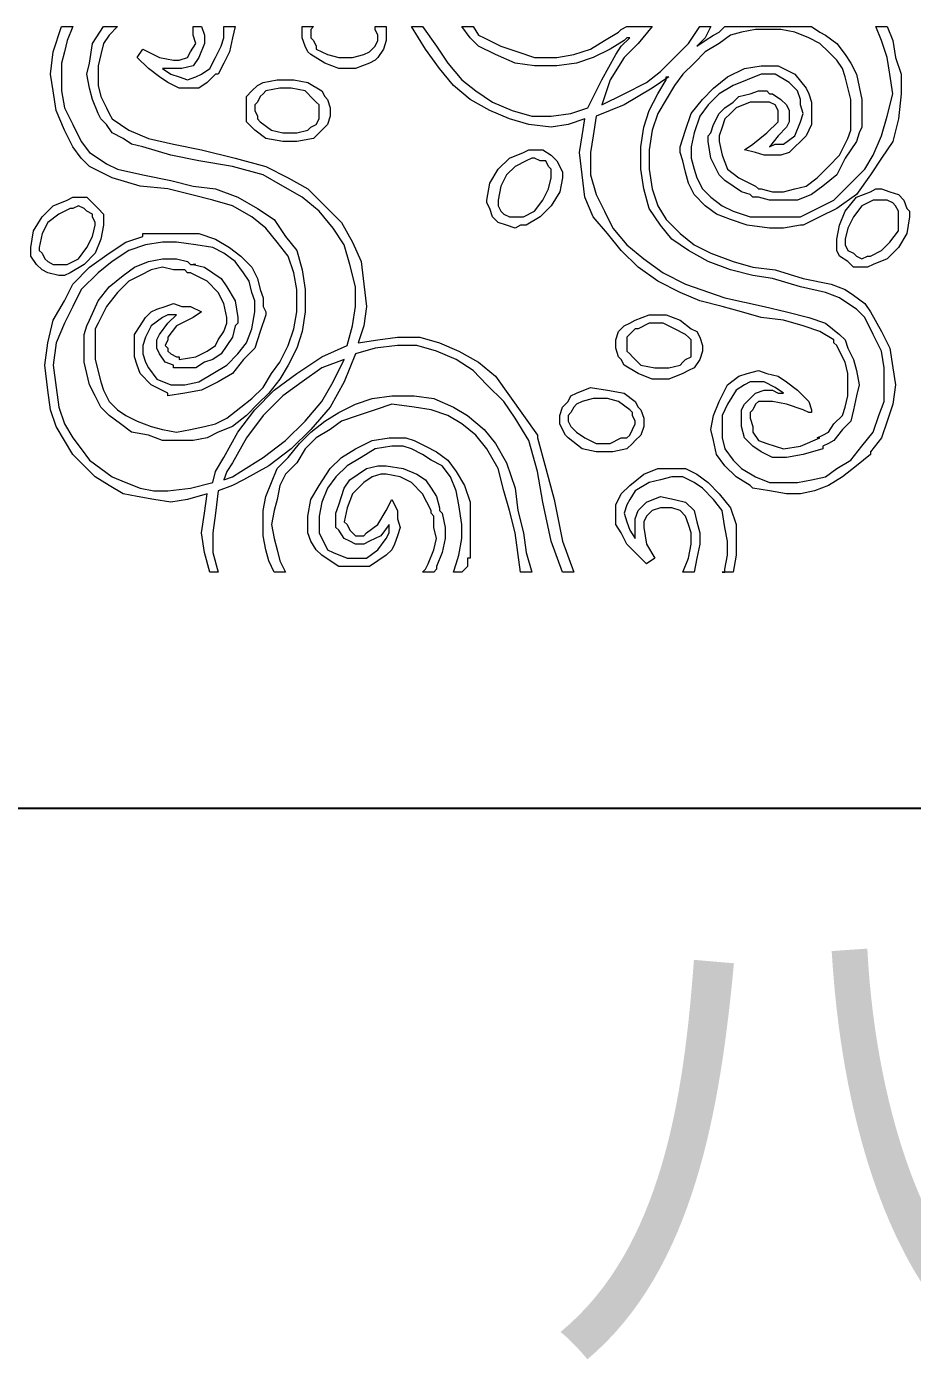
# Model space of a CAD drawing. Extents: x -66030 to 95157, y -13132 to 45879.
# Drawn here: x -16662 to -15425, y 7241 to 9102 of the extents above; entities that cross this region are included whole.
import ezdxf

# ---------------------------------------------------------------- set-up
doc = ezdxf.new("R2010")
doc.units = 0
doc.header["$LTSCALE"] = 100
doc.header["$MEASUREMENT"] = 0
doc.layers.get('0').update_dxf_attribs({"linetype": 'CONTINUOUS'})
doc.layers.add('3', color=11, linetype='CONTINUOUS')
doc.layers.add('TEXT', color=105, linetype='CONTINUOUS')
doc.styles.add('HZ', font='simhei.ttf')

msp = doc.modelspace()

# ---------------------------------------------------------------- linework, layer by layer
at = {"lineweight": 0}
for points in [[(-15898.1, 8339.9), (-15913.7, 8339.9), (-15929.4, 8382.9), (-15941.1, 8437.6), (-15948.9, 8480.5), (-15960.6, 8523.5), (-15980.1, 8554.8), (-15995.8, 8578.2), (-16019.2, 8601.6), (-16038.7, 8621.2), (-16062.2, 8636.8), (-16089.5, 8648.5), (-16116.9, 8656.3), (-16144.2, 8656.3), (-16144.2, 8656.3), (-16175.4, 8652.4), (-16202.8, 8644.6), (-16218.4, 8605.5), (-16237.9, 8570.4), (-16265.3, 8539.1), (-16292.6, 8511.8), (-16323.9, 8488.4), (-16359, 8468.8), (-16359, 8468.8), (-16374.6, 8461), (-16394.2, 8453.2), (-16398.1, 8422), (-16402, 8394.6), (-16402, 8367.3), (-16394.2, 8339.9), (-16405.9, 8339.9), (-16413.7, 8367.3), (-16417.6, 8394.6), (-16413.7, 8422), (-16409.8, 8449.3), (-16437.1, 8441.5), (-16460.6, 8437.6), (-16484, 8441.5), (-16507.4, 8445.4), (-16527, 8449.3), (-16546.5, 8461), (-16546.5, 8461), (-16566, 8472.7), (-16581.7, 8488.4), (-16597.3, 8504), (-16609, 8523.5), (-16620.7, 8543), (-16628.5, 8566.5), (-16632.4, 8593.8), (-16636.3, 8629), (-16636.3, 8629), (-16632.4, 8660.2), (-16624.6, 8691.5), (-16609, 8718.8), (-16597.3, 8742.2), (-16573.8, 8765.7), (-16546.5, 8785.2), (-16523.1, 8800.8), (-16499.6, 8808.6), (-16499.6, 8812.5), (-16472.3, 8812.5), (-16452.8, 8812.5), (-16421.5, 8812.5), (-16398.1, 8804.7), (-16378.6, 8793), (-16362.9, 8781.3), (-16347.3, 8765.7), (-16339.5, 8750.1), (-16335.6, 8734.4), (-16331.7, 8722.7), (-16331.7, 8711), (-16327.8, 8703.2), (-16327.8, 8699.3), (-16335.6, 8675.8), (-16343.4, 8652.4), (-16359, 8636.8), (-16374.6, 8617.2), (-16394.2, 8605.5), (-16417.6, 8593.8), (-16441, 8589.9), (-16464.5, 8586), (-16464.5, 8589.9), (-16487.9, 8601.6), (-16503.5, 8617.2), (-16507.4, 8629), (-16511.4, 8640.7), (-16511.4, 8656.3), (-16511.4, 8671.9), (-16511.4, 8671.9), (-16503.5, 8683.6), (-16495.7, 8695.4), (-16487.9, 8703.2), (-16480.1, 8707.1), (-16468.4, 8711), (-16456.7, 8714.9), (-16445, 8711), (-16433.2, 8711), (-16417.6, 8703.2), (-16429.3, 8695.4), (-16452.8, 8683.6), (-16464.5, 8668), (-16464.5, 8664.1), (-16468.4, 8656.3), (-16464.5, 8652.4), (-16464.5, 8648.5), (-16460.6, 8644.6), (-16452.8, 8640.7), (-16448.9, 8640.7), (-16448.9, 8636.8), (-16425.4, 8640.7), (-16409.8, 8648.5), (-16398.1, 8656.3), (-16394.2, 8664.1), (-16386.4, 8675.8), (-16382.5, 8687.6), (-16382.5, 8691.5), (-16382.5, 8695.4), (-16386.4, 8714.9), (-16394.2, 8730.5), (-16409.8, 8746.1), (-16433.2, 8757.9), (-16433.2, 8757.9), (-16437.1, 8757.9), (-16441, 8761.8), (-16456.7, 8761.8), (-16472.3, 8765.7), (-16487.9, 8761.8), (-16503.5, 8754), (-16519.2, 8746.1), (-16534.8, 8730.5), (-16550.4, 8711), (-16562.1, 8687.6), (-16566, 8679.7), (-16566, 8671.9), (-16566, 8636.8), (-16558.2, 8605.5), (-16554.3, 8593.8), (-16546.5, 8578.2), (-16534.8, 8566.5), (-16523.1, 8558.7), (-16523.1, 8558.7), (-16507.4, 8550.8), (-16487.9, 8543), (-16472.3, 8539.1), (-16452.8, 8535.2), (-16433.2, 8539.1), (-16413.7, 8543), (-16398.1, 8546.9), (-16382.5, 8554.8), (-16382.5, 8554.8), (-16362.9, 8570.4), (-16347.3, 8582.1), (-16331.7, 8597.7), (-16320, 8617.2), (-16308.2, 8632.9), (-16296.5, 8656.3), (-16288.7, 8679.7), (-16284.8, 8703.2), (-16284.8, 8734.4), (-16288.7, 8757.9), (-16296.5, 8781.3), (-16312.1, 8800.8), (-16327.8, 8820.4), (-16347.3, 8836), (-16374.6, 8851.6), (-16402, 8859.4), (-16402, 8859.4), (-16433.2, 8867.2), (-16464.5, 8875), (-16503.5, 8878.9), (-16542.6, 8890.7), (-16558.2, 8898.5), (-16573.8, 8906.3), (-16585.6, 8918), (-16597.3, 8933.6), (-16597.3, 8933.6), (-16609, 8957.1), (-16620.7, 8984.4), (-16624.6, 9011.8), (-16628.5, 9035.2), (-16624.6, 9066.4), (-16612.9, 9101.6), (-16597.3, 9101.6), (-16605.1, 9082.1), (-16609, 9066.4), (-16612.9, 9050.8), (-16612.9, 9035.2), (-16612.9, 9011.8), (-16609, 8988.3), (-16597.3, 8964.9), (-16585.6, 8941.4), (-16585.6, 8941.4), (-16573.8, 8925.8), (-16562.1, 8918), (-16550.4, 8910.2), (-16534.8, 8902.4), (-16499.6, 8894.6), (-16460.6, 8886.8), (-16429.3, 8878.9), (-16398.1, 8875), (-16398.1, 8875), (-16366.8, 8863.3), (-16339.5, 8847.7), (-16316.1, 8832.1), (-16300.4, 8808.6), (-16284.8, 8789.1), (-16277, 8761.8), (-16273.1, 8734.4), (-16273.1, 8703.2), (-16273.1, 8703.2), (-16277, 8675.8), (-16284.8, 8652.4), (-16296.5, 8629), (-16308.2, 8609.4), (-16323.9, 8589.9), (-16339.5, 8574.3), (-16355.1, 8558.7), (-16374.6, 8543), (-16374.6, 8543), (-16394.2, 8535.2), (-16409.8, 8527.4), (-16429.3, 8523.5), (-16452.8, 8523.5), (-16472.3, 8523.5), (-16491.8, 8531.3), (-16515.3, 8535.2), (-16530.9, 8546.9), (-16530.9, 8546.9), (-16546.5, 8558.7), (-16558.2, 8570.4), (-16566, 8586), (-16573.8, 8601.6), (-16581.7, 8632.9), (-16581.7, 8671.9), (-16581.7, 8671.9), (-16577.8, 8683.6), (-16573.8, 8691.5), (-16562.1, 8718.8), (-16546.5, 8738.3), (-16527, 8754), (-16511.4, 8765.7), (-16491.8, 8773.5), (-16472.3, 8777.4), (-16452.8, 8777.4), (-16437.1, 8773.5), (-16433.2, 8769.6), (-16425.4, 8769.6), (-16429.3, 8769.6), (-16413.7, 8765.7), (-16402, 8757.9), (-16390.3, 8750.1), (-16382.5, 8738.3), (-16370.7, 8718.8), (-16366.8, 8695.4), (-16366.8, 8691.5), (-16366.8, 8687.6), (-16370.7, 8683.6), (-16374.6, 8668), (-16382.5, 8656.3), (-16390.3, 8644.6), (-16402, 8636.8), (-16413.7, 8632.9), (-16425.4, 8625.1), (-16437.1, 8625.1), (-16448.9, 8625.1), (-16452.8, 8625.1), (-16456.7, 8625.1), (-16456.7, 8629), (-16468.4, 8632.9), (-16476.2, 8644.6), (-16480.1, 8652.4), (-16480.1, 8660.2), (-16480.1, 8664.1), (-16476.2, 8671.9), (-16464.5, 8687.6), (-16452.8, 8699.3), (-16464.5, 8699.3), (-16472.3, 8695.4), (-16487.9, 8683.6), (-16495.7, 8668), (-16499.6, 8656.3), (-16499.6, 8644.6), (-16495.7, 8632.9), (-16491.8, 8625.1), (-16480.1, 8609.4), (-16460.6, 8601.6), (-16441, 8601.6), (-16421.5, 8605.5), (-16402, 8617.2), (-16382.5, 8629), (-16366.8, 8644.6), (-16355.1, 8660.2), (-16347.3, 8679.7), (-16343.4, 8703.2), (-16343.4, 8711), (-16343.4, 8718.8), (-16347.3, 8730.5), (-16351.2, 8746.1), (-16359, 8757.9), (-16370.7, 8773.5), (-16386.4, 8785.2), (-16402, 8793), (-16425.4, 8796.9), (-16452.8, 8800.8), (-16472.3, 8800.8), (-16495.7, 8796.9), (-16519.2, 8789.1), (-16542.6, 8773.5), (-16562.1, 8757.9), (-16585.6, 8734.4), (-16597.3, 8711), (-16609, 8687.6), (-16620.7, 8660.2), (-16624.6, 8629), (-16620.7, 8597.7), (-16616.8, 8570.4), (-16609, 8546.9), (-16597.3, 8527.4), (-16585.6, 8511.8), (-16573.8, 8496.2), (-16558.2, 8484.4), (-16542.6, 8472.7), (-16542.6, 8472.7), (-16523.1, 8464.9), (-16503.5, 8457.1), (-16484, 8453.2), (-16464.5, 8453.2), (-16433.2, 8457.1), (-16402, 8464.9), (-16398.1, 8480.5), (-16386.4, 8500.1), (-16386.4, 8500.1), (-16366.8, 8535.2), (-16343.4, 8566.5), (-16316.1, 8593.8), (-16284.8, 8617.2), (-16249.7, 8640.7), (-16214.5, 8656.3), (-16206.7, 8683.6), (-16202.8, 8711), (-16202.8, 8711), (-16202.8, 8738.3), (-16210.6, 8769.6), (-16218.4, 8796.9), (-16234, 8820.4), (-16253.6, 8843.8), (-16277, 8863.3), (-16304.3, 8878.9), (-16331.7, 8894.6), (-16374.6, 8906.3), (-16421.5, 8914.1), (-16460.6, 8921.9), (-16499.6, 8933.6), (-16515.3, 8937.5), (-16527, 8945.3), (-16542.6, 8953.2), (-16550.4, 8964.9), (-16550.4, 8964.9), (-16558.2, 8972.7), (-16562.1, 8980.5), (-16569.9, 9000), (-16573.8, 9015.7), (-16577.8, 9035.2), (-16573.8, 9050.8), (-16569.9, 9078.2), (-16554.3, 9101.6), (-16534.8, 9101.6), (-16546.5, 9089.9), (-16554.3, 9078.2), (-16558.2, 9062.5), (-16562.1, 9046.9), (-16562.1, 9035.2), (-16562.1, 9019.6), (-16558.2, 9003.9), (-16550.4, 8988.3), (-16546.5, 8980.5), (-16542.6, 8972.7), (-16542.6, 8972.7), (-16519.2, 8957.1), (-16491.8, 8945.3), (-16456.7, 8937.5), (-16417.6, 8929.7), (-16370.7, 8918), (-16327.8, 8906.3), (-16327.8, 8906.3), (-16296.5, 8890.7), (-16269.2, 8875), (-16245.7, 8851.6), (-16222.3, 8828.2), (-16206.7, 8800.8), (-16195, 8773.5), (-16191.1, 8742.2), (-16187.2, 8711), (-16187.2, 8711), (-16191.1, 8683.6), (-16198.9, 8660.2), (-16171.5, 8664.1), (-16144.2, 8668), (-16144.2, 8668), (-16112.9, 8668), (-16085.6, 8660.2), (-16058.3, 8648.5), (-16030.9, 8632.9), (-16007.5, 8613.3), (-15988, 8586), (-15968.4, 8558.7), (-15948.9, 8531.3), (-15948.9, 8527.4), (-15937.2, 8484.4), (-15925.5, 8441.5), (-15913.7, 8382.9), (-15898.1, 8339.9)], [(-16429.3, 9101.6), (-16417.6, 9101.6), (-16413.7, 9089.9), (-16413.7, 9078.2), (-16413.7, 9078.2), (-16421.5, 9058.6), (-16429.3, 9046.9), (-16445, 9043), (-16456.7, 9043), (-16464.5, 9043), (-16472.3, 9043), (-16460.6, 9035.2), (-16448.9, 9031.3), (-16437.1, 9027.4), (-16425.4, 9031.3), (-16417.6, 9035.2), (-16405.9, 9043), (-16398.1, 9058.6), (-16390.3, 9074.2), (-16386.4, 9086), (-16386.4, 9101.6), (-16370.7, 9101.6), (-16374.6, 9086), (-16378.6, 9066.4), (-16386.4, 9050.8), (-16394.2, 9035.2), (-16398.1, 9035.2), (-16409.8, 9023.5), (-16421.5, 9015.7), (-16437.1, 9015.7), (-16448.9, 9015.7), (-16464.5, 9023.5), (-16476.2, 9031.3), (-16491.8, 9043), (-16507.4, 9058.6), (-16499.6, 9070.3), (-16476.2, 9058.6), (-16456.7, 9054.7), (-16448.9, 9054.7), (-16437.1, 9058.6), (-16433.2, 9066.4), (-16425.4, 9078.2), (-16429.3, 9089.9), (-16429.3, 9101.6)], [(-16277, 9101.6), (-16261.4, 9101.6), (-16265.3, 9097.7), (-16265.3, 9093.8), (-16265.3, 9086), (-16261.4, 9082.1), (-16257.5, 9074.2), (-16257.5, 9070.3), (-16241.8, 9062.5), (-16226.2, 9058.6), (-16206.7, 9058.6), (-16191.1, 9062.5), (-16183.3, 9066.4), (-16179.3, 9070.3), (-16175.4, 9074.2), (-16171.5, 9082.1), (-16171.5, 9089.9), (-16175.4, 9097.7), (-16175.4, 9097.7), (-16175.4, 9101.6), (-16159.8, 9101.6), (-16159.8, 9089.9), (-16159.8, 9082.1), (-16163.7, 9070.3), (-16171.5, 9058.6), (-16175.4, 9054.7), (-16183.3, 9050.8), (-16202.8, 9043), (-16226.2, 9043), (-16245.7, 9050.8), (-16265.3, 9062.5), (-16269.2, 9066.4), (-16273.1, 9074.2), (-16277, 9086), (-16277, 9097.7), (-16277, 9097.7), (-16277, 9101.6)], [(-16124.7, 9101.6), (-16109, 9101.6), (-16089.5, 9074.2), (-16073.9, 9050.8), (-16054.4, 9027.4), (-16034.8, 9011.8), (-16011.4, 8996.1), (-15984, 8984.4), (-15956.7, 8976.6), (-15929.4, 8976.6), (-15929.4, 8976.6), (-15902, 8980.5), (-15878.6, 8988.3), (-15859.1, 9027.4), (-15839.5, 9062.5), (-15831.7, 9074.2), (-15820, 9086), (-15823.9, 9086), (-15827.8, 9082.1), (-15847.3, 9070.3), (-15870.8, 9058.6), (-15894.2, 9050.8), (-15921.6, 9046.9), (-15921.6, 9046.9), (-15952.8, 9046.9), (-15980.1, 9050.8), (-16007.5, 9062.5), (-16030.9, 9074.2), (-16042.6, 9086), (-16054.4, 9101.6), (-16038.7, 9101.6), (-16030.9, 9089.9), (-16023.1, 9086), (-15999.7, 9074.2), (-15976.2, 9066.4), (-15952.8, 9058.6), (-15921.6, 9058.6), (-15898.1, 9062.5), (-15874.7, 9070.3), (-15855.2, 9082.1), (-15835.6, 9093.8), (-15831.7, 9097.7), (-15823.9, 9101.6), (-15788.7, 9101.6), (-15808.3, 9078.2), (-15827.8, 9058.6), (-15847.3, 9027.4), (-15859.1, 8992.2), (-15827.8, 9007.8), (-15796.6, 9023.5), (-15777, 9039.1), (-15757.5, 9058.6), (-15738, 9078.2), (-15722.3, 9101.6), (-15706.7, 9101.6), (-15714.5, 9086), (-15726.3, 9074.2), (-15714.5, 9082.1), (-15702.8, 9089.9), (-15702.8, 9089.9), (-15695, 9093.8), (-15687.2, 9101.6), (-15566.1, 9101.6), (-15554.4, 9093.8), (-15546.6, 9089.9), (-15546.6, 9089.9), (-15531, 9078.2), (-15519.2, 9062.5), (-15511.4, 9050.8), (-15503.6, 9035.2), (-15495.8, 9000), (-15495.8, 8964.9), (-15495.8, 8961), (-15499.7, 8953.2), (-15503.6, 8941.4), (-15519.2, 8918), (-15531, 8894.6), (-15550.5, 8878.9), (-15566.1, 8867.2), (-15585.6, 8859.4), (-15605.2, 8859.4), (-15624.7, 8859.4), (-15640.3, 8863.3), (-15648.1, 8863.3), (-15652, 8867.2), (-15652, 8867.2), (-15663.8, 8871.1), (-15675.5, 8878.9), (-15687.2, 8886.8), (-15695, 8894.6), (-15706.7, 8918), (-15710.6, 8941.4), (-15710.6, 8941.4), (-15710.6, 8949.3), (-15706.7, 8953.2), (-15702.8, 8964.9), (-15695, 8980.5), (-15687.2, 8988.3), (-15675.5, 8996.1), (-15667.7, 9003.9), (-15652, 9007.8), (-15640.3, 9011.8), (-15628.6, 9011.8), (-15624.7, 9007.8), (-15620.8, 9007.8), (-15620.8, 9007.8), (-15609.1, 9000), (-15601.3, 8992.2), (-15597.4, 8984.4), (-15597.4, 8976.6), (-15597.4, 8968.8), (-15601.3, 8961), (-15613, 8949.3), (-15624.7, 8933.6), (-15616.9, 8937.5), (-15605.2, 8937.5), (-15589.5, 8949.3), (-15581.7, 8968.8), (-15577.8, 8980.5), (-15581.7, 8992.2), (-15581.7, 9000), (-15585.6, 9011.8), (-15597.4, 9023.5), (-15616.9, 9035.2), (-15636.4, 9035.2), (-15655.9, 9027.4), (-15675.5, 9019.6), (-15695, 9007.8), (-15710.6, 8992.2), (-15722.3, 8976.6), (-15730.2, 8953.2), (-15734.1, 8933.6), (-15734.1, 8925.8), (-15734.1, 8918), (-15730.2, 8902.4), (-15726.3, 8890.7), (-15718.4, 8875), (-15706.7, 8863.3), (-15691.1, 8851.6), (-15675.5, 8843.8), (-15652, 8836), (-15624.7, 8836), (-15605.2, 8836), (-15581.7, 8836), (-15558.3, 8847.7), (-15534.9, 8859.4), (-15515.3, 8878.9), (-15491.9, 8902.4), (-15480.2, 8921.9), (-15468.5, 8949.3), (-15460.6, 8976.6), (-15452.8, 9007.8), (-15456.7, 9035.2), (-15460.6, 9058.6), (-15468.5, 9082.1), (-15476.3, 9101.6), (-15460.6, 9101.6), (-15452.8, 9082.1), (-15448.9, 9058.6), (-15441.1, 9035.2), (-15441.1, 9007.8), (-15441.1, 9007.8), (-15445, 8972.7), (-15452.8, 8941.4), (-15468.5, 8918), (-15484.1, 8894.6), (-15503.6, 8867.2), (-15531, 8847.7), (-15554.4, 8836), (-15577.8, 8824.3), (-15581.7, 8824.3), (-15605.2, 8820.4), (-15624.7, 8820.4), (-15655.9, 8824.3), (-15679.4, 8832.1), (-15698.9, 8839.9), (-15714.5, 8851.6), (-15730.2, 8867.2), (-15738, 8882.9), (-15741.9, 8898.5), (-15745.8, 8914.1), (-15749.7, 8925.8), (-15749.7, 8933.6), (-15749.7, 8933.6), (-15741.9, 8957.1), (-15734.1, 8980.5), (-15718.4, 9000), (-15702.8, 9015.7), (-15683.3, 9031.3), (-15659.9, 9043), (-15636.4, 9046.9), (-15613, 9046.9), (-15613, 9046.9), (-15589.5, 9035.2), (-15573.9, 9015.7), (-15570, 9007.8), (-15566.1, 8996.1), (-15566.1, 8980.5), (-15566.1, 8964.9), (-15566.1, 8964.9), (-15573.9, 8949.3), (-15581.7, 8941.4), (-15589.5, 8933.6), (-15597.4, 8925.8), (-15609.1, 8921.9), (-15620.8, 8921.9), (-15632.5, 8921.9), (-15644.2, 8925.8), (-15659.9, 8929.7), (-15648.1, 8937.5), (-15628.6, 8953.2), (-15613, 8968.8), (-15613, 8972.7), (-15613, 8976.6), (-15613, 8980.5), (-15613, 8984.4), (-15616.9, 8992.2), (-15624.7, 8996.1), (-15628.6, 8996.1), (-15632.5, 8996.1), (-15652, 8996.1), (-15671.6, 8988.3), (-15679.4, 8980.5), (-15687.2, 8972.7), (-15691.1, 8961), (-15695, 8949.3), (-15695, 8945.3), (-15695, 8941.4), (-15691.1, 8921.9), (-15683.3, 8902.4), (-15667.7, 8890.7), (-15644.2, 8878.9), (-15644.2, 8878.9), (-15640.3, 8875), (-15636.4, 8875), (-15620.8, 8871.1), (-15605.2, 8871.1), (-15589.5, 8875), (-15573.9, 8878.9), (-15558.3, 8890.7), (-15542.7, 8906.3), (-15527, 8921.9), (-15515.3, 8945.3), (-15511.4, 8957.1), (-15511.4, 8964.9), (-15511.4, 9000), (-15519.2, 9031.3), (-15523.1, 9043), (-15531, 9054.7), (-15542.7, 9066.4), (-15554.4, 9078.2), (-15554.4, 9078.2), (-15570, 9086), (-15589.5, 9093.8), (-15609.1, 9097.7), (-15628.6, 9097.7), (-15644.2, 9097.7), (-15663.8, 9093.8), (-15679.4, 9089.9), (-15695, 9078.2), (-15695, 9078.2), (-15714.5, 9066.4), (-15730.2, 9050.8), (-15745.8, 9035.2), (-15757.5, 9019.6), (-15769.2, 9000), (-15780.9, 8980.5), (-15788.7, 8957.1), (-15792.7, 8929.7), (-15792.7, 8902.4), (-15788.7, 8875), (-15780.9, 8851.6), (-15769.2, 8832.1), (-15749.7, 8812.5), (-15730.2, 8796.9), (-15706.7, 8785.2), (-15675.5, 8773.5), (-15675.5, 8773.5), (-15648.1, 8765.7), (-15616.9, 8761.8), (-15577.8, 8750.1), (-15538.8, 8742.2), (-15519.2, 8734.4), (-15507.5, 8726.6), (-15491.9, 8714.9), (-15484.1, 8703.2), (-15484.1, 8703.2), (-15468.5, 8675.8), (-15456.7, 8652.4), (-15452.8, 8625.1), (-15448.9, 8601.6), (-15452.8, 8574.3), (-15460.6, 8550.8), (-15468.5, 8527.4), (-15484.1, 8507.9), (-15484.1, 8504), (-15503.6, 8488.4), (-15523.1, 8472.7), (-15542.7, 8461), (-15562.2, 8453.2), (-15581.7, 8449.3), (-15601.3, 8449.3), (-15624.7, 8453.2), (-15648.1, 8457.1), (-15652, 8461), (-15671.6, 8472.7), (-15687.2, 8488.4), (-15698.9, 8504), (-15702.8, 8523.5), (-15706.7, 8539.1), (-15702.8, 8558.7), (-15695, 8578.2), (-15683.3, 8601.6), (-15683.3, 8601.6), (-15667.7, 8613.3), (-15655.9, 8617.2), (-15640.3, 8621.2), (-15628.6, 8617.2), (-15613, 8613.3), (-15601.3, 8605.5), (-15585.6, 8593.8), (-15570, 8578.2), (-15566.1, 8566.5), (-15566.1, 8562.6), (-15570, 8562.6), (-15577.8, 8566.5), (-15601.3, 8574.3), (-15620.8, 8578.2), (-15632.5, 8578.2), (-15640.3, 8578.2), (-15644.2, 8574.3), (-15648.1, 8566.5), (-15652, 8562.6), (-15652, 8554.8), (-15648.1, 8543), (-15648.1, 8535.2), (-15640.3, 8523.5), (-15628.6, 8519.6), (-15616.9, 8515.7), (-15605.2, 8511.8), (-15581.7, 8515.7), (-15554.4, 8527.4), (-15558.3, 8527.4), (-15550.5, 8531.3), (-15542.7, 8535.2), (-15534.9, 8546.9), (-15523.1, 8558.7), (-15519.2, 8570.4), (-15515.3, 8586), (-15515.3, 8601.6), (-15515.3, 8617.2), (-15519.2, 8632.9), (-15527, 8648.5), (-15531, 8656.3), (-15534.9, 8660.2), (-15534.9, 8664.1), (-15554.4, 8675.8), (-15577.8, 8683.6), (-15605.2, 8691.5), (-15636.4, 8695.4), (-15663.8, 8703.2), (-15691.1, 8711), (-15722.3, 8718.8), (-15749.7, 8730.5), (-15749.7, 8730.5), (-15780.9, 8746.1), (-15808.3, 8765.7), (-15831.7, 8789.1), (-15851.2, 8812.5), (-15870.8, 8836), (-15882.5, 8863.3), (-15886.4, 8894.6), (-15890.3, 8925.8), (-15890.3, 8925.8), (-15886.4, 8949.3), (-15882.5, 8972.7), (-15905.9, 8964.9), (-15929.4, 8961), (-15929.4, 8961), (-15960.6, 8964.9), (-15988, 8972.7), (-16015.3, 8984.4), (-16042.6, 9000), (-16066.1, 9019.6), (-16085.6, 9043), (-16105.1, 9070.3), (-16124.7, 9101.6)], [(-16261.4, 8945.3), (-16284.8, 8941.4), (-16304.3, 8941.4), (-16327.8, 8945.3), (-16343.4, 8957.1), (-16351.2, 8964.9), (-16355.1, 8968.8), (-16355.1, 8980.5), (-16355.1, 8992.2), (-16355.1, 9003.9), (-16347.3, 9011.8), (-16339.5, 9019.6), (-16331.7, 9023.5), (-16312.1, 9027.4), (-16288.7, 9027.4), (-16269.2, 9023.5), (-16249.7, 9011.8), (-16245.7, 9003.9), (-16241.8, 9000), (-16237.9, 8988.3), (-16237.9, 8976.6), (-16241.8, 8964.9), (-16249.7, 8957.1), (-16257.5, 8949.3), (-16261.4, 8945.3)], [(-15765.3, 9031.3), (-15777, 9023.5), (-15788.7, 9015.7), (-15827.8, 8992.2), (-15866.9, 8976.6), (-15870.8, 8949.3), (-15874.7, 8925.8), (-15874.7, 8925.8), (-15874.7, 8894.6), (-15866.9, 8867.2), (-15855.2, 8843.8), (-15843.4, 8820.4), (-15823.9, 8796.9), (-15800.5, 8777.4), (-15773.1, 8757.9), (-15741.9, 8742.2), (-15687.2, 8722.7), (-15632.5, 8711), (-15601.3, 8703.2), (-15570, 8695.4), (-15546.6, 8687.6), (-15527, 8671.9), (-15527, 8671.9), (-15519.2, 8664.1), (-15515.3, 8652.4), (-15507.5, 8636.8), (-15503.6, 8621.2), (-15499.7, 8601.6), (-15503.6, 8586), (-15507.5, 8566.5), (-15511.4, 8550.8), (-15523.1, 8539.1), (-15534.9, 8523.5), (-15542.7, 8519.6), (-15550.5, 8515.7), (-15550.5, 8511.8), (-15577.8, 8504), (-15601.3, 8500.1), (-15620.8, 8500.1), (-15636.4, 8507.9), (-15648.1, 8515.7), (-15659.9, 8527.4), (-15663.8, 8543), (-15663.8, 8554.8), (-15663.8, 8558.7), (-15663.8, 8566.5), (-15659.9, 8574.3), (-15652, 8582.1), (-15644.2, 8589.9), (-15632.5, 8593.8), (-15620.8, 8593.8), (-15613, 8589.9), (-15605.2, 8589.9), (-15616.9, 8597.7), (-15632.5, 8605.5), (-15640.3, 8605.5), (-15652, 8605.5), (-15659.9, 8601.6), (-15671.6, 8593.8), (-15683.3, 8574.3), (-15691.1, 8558.7), (-15691.1, 8539.1), (-15691.1, 8527.4), (-15687.2, 8511.8), (-15675.5, 8496.2), (-15663.8, 8484.4), (-15644.2, 8472.7), (-15624.7, 8464.9), (-15605.2, 8464.9), (-15585.6, 8464.9), (-15566.1, 8468.8), (-15546.6, 8472.7), (-15531, 8484.4), (-15511.4, 8496.2), (-15495.8, 8515.7), (-15480.2, 8535.2), (-15472.4, 8558.7), (-15464.6, 8578.2), (-15464.6, 8601.6), (-15464.6, 8625.1), (-15468.5, 8648.5), (-15480.2, 8671.9), (-15491.9, 8695.4), (-15491.9, 8695.4), (-15503.6, 8707.1), (-15515.3, 8714.9), (-15527, 8722.7), (-15546.6, 8730.5), (-15581.7, 8738.3), (-15620.8, 8750.1), (-15648.1, 8754), (-15679.4, 8761.8), (-15679.4, 8761.8), (-15710.6, 8773.5), (-15738, 8789.1), (-15761.4, 8804.7), (-15777, 8824.3), (-15792.7, 8847.7), (-15800.5, 8875), (-15804.4, 8902.4), (-15804.4, 8929.7), (-15804.4, 8933.6), (-15800.5, 8961), (-15792.7, 8984.4), (-15780.9, 9007.8), (-15769.2, 9027.4), (-15769.2, 9031.3), (-15765.3, 9031.3)], [(-16269.2, 8957.1), (-16265.3, 8961), (-16257.5, 8964.9), (-16253.6, 8972.7), (-16253.6, 8980.5), (-16253.6, 8984.4), (-16253.6, 8992.2), (-16257.5, 8996.1), (-16261.4, 9000), (-16273.1, 9011.8), (-16292.6, 9015.7), (-16308.2, 9015.7), (-16327.8, 9011.8), (-16331.7, 9007.8), (-16335.6, 9003.9), (-16339.5, 8996.1), (-16343.4, 8992.2), (-16343.4, 8984.4), (-16339.5, 8976.6), (-16339.5, 8972.7), (-16335.6, 8968.8), (-16320, 8957.1), (-16304.3, 8953.2), (-16284.8, 8953.2), (-16269.2, 8957.1)], [(-15968.4, 8925.8), (-15960.6, 8929.7), (-15952.8, 8929.7), (-15941.1, 8929.7), (-15929.4, 8921.9), (-15921.6, 8914.1), (-15917.6, 8906.3), (-15913.7, 8898.5), (-15913.7, 8890.7), (-15917.6, 8871.1), (-15929.4, 8851.6), (-15945, 8836), (-15964.5, 8824.3), (-15972.3, 8824.3), (-15980.1, 8820.4), (-15991.9, 8824.3), (-16003.6, 8828.2), (-16011.4, 8836), (-16015.3, 8847.7), (-16019.2, 8855.5), (-16019.2, 8859.4), (-16015.3, 8882.9), (-16003.6, 8902.4), (-15988, 8918), (-15968.4, 8925.8)], [(-15964.5, 8914.1), (-15980.1, 8906.3), (-15991.9, 8894.6), (-15999.7, 8878.9), (-16003.6, 8859.4), (-16003.6, 8855.5), (-16003.6, 8851.6), (-15999.7, 8843.8), (-15995.8, 8839.9), (-15988, 8836), (-15980.1, 8836), (-15976.2, 8836), (-15968.4, 8836), (-15952.8, 8843.8), (-15941.1, 8859.4), (-15933.3, 8875), (-15929.4, 8890.7), (-15929.4, 8894.6), (-15929.4, 8902.4), (-15933.3, 8906.3), (-15937.2, 8914.1), (-15945, 8914.1), (-15952.8, 8918), (-15956.7, 8918), (-15964.5, 8914.1)], [(-16605.1, 8859.4), (-16597.3, 8863.3), (-16589.5, 8863.3), (-16577.8, 8863.3), (-16569.9, 8855.5), (-16562.1, 8847.7), (-16554.3, 8839.9), (-16554.3, 8832.1), (-16554.3, 8824.3), (-16558.2, 8804.7), (-16566, 8785.2), (-16581.7, 8769.6), (-16601.2, 8757.9), (-16609, 8754), (-16616.8, 8754), (-16632.4, 8757.9), (-16640.2, 8761.8), (-16648.1, 8769.6), (-16655.9, 8781.3), (-16655.9, 8785.2), (-16655.9, 8793), (-16652, 8816.5), (-16640.2, 8836), (-16624.6, 8851.6), (-16605.1, 8859.4)], [(-15484.1, 8871.1), (-15476.3, 8875), (-15468.5, 8875), (-15456.7, 8871.1), (-15445, 8867.2), (-15437.2, 8859.4), (-15433.3, 8847.7), (-15429.4, 8843.8), (-15429.4, 8836), (-15433.3, 8812.5), (-15445, 8793), (-15460.6, 8777.4), (-15480.2, 8769.6), (-15488, 8765.7), (-15495.8, 8765.7), (-15507.5, 8765.7), (-15515.3, 8773.5), (-15527, 8781.3), (-15531, 8789.1), (-15531, 8796.9), (-15531, 8804.7), (-15527, 8824.3), (-15519.2, 8843.8), (-15503.6, 8863.3), (-15484.1, 8871.1)], [(-15480.2, 8859.4), (-15495.8, 8851.6), (-15507.5, 8836), (-15515.3, 8820.4), (-15519.2, 8804.7), (-15519.2, 8800.8), (-15519.2, 8796.9), (-15515.3, 8789.1), (-15507.5, 8785.2), (-15503.6, 8781.3), (-15495.8, 8777.4), (-15488, 8781.3), (-15484.1, 8781.3), (-15468.5, 8789.1), (-15456.7, 8800.8), (-15445, 8816.5), (-15445, 8836), (-15445, 8839.9), (-15445, 8843.8), (-15448.9, 8851.6), (-15452.8, 8855.5), (-15460.6, 8859.4), (-15468.5, 8859.4), (-15472.4, 8859.4), (-15480.2, 8859.4)], [(-16601.2, 8847.7), (-16616.8, 8839.9), (-16632.4, 8828.2), (-16640.2, 8812.5), (-16644.2, 8793), (-16644.2, 8789.1), (-16640.2, 8785.2), (-16636.3, 8777.4), (-16632.4, 8773.5), (-16624.6, 8769.6), (-16616.8, 8769.6), (-16612.9, 8769.6), (-16605.1, 8769.6), (-16589.5, 8777.4), (-16577.8, 8793), (-16569.9, 8808.6), (-16566, 8824.3), (-16566, 8828.2), (-16569.9, 8836), (-16569.9, 8839.9), (-16577.8, 8843.8), (-16581.7, 8847.7), (-16589.5, 8851.6), (-16597.3, 8847.7), (-16601.2, 8847.7)], [(-15745.8, 8617.2), (-15765.3, 8609.4), (-15788.7, 8609.4), (-15808.3, 8617.2), (-15827.8, 8629), (-15831.7, 8636.8), (-15835.6, 8640.7), (-15839.5, 8652.4), (-15839.5, 8664.1), (-15835.6, 8675.8), (-15827.8, 8683.6), (-15820, 8687.6), (-15812.2, 8691.5), (-15792.7, 8699.3), (-15769.2, 8699.3), (-15749.7, 8691.5), (-15734.1, 8679.7), (-15726.3, 8675.8), (-15722.3, 8668), (-15718.4, 8656.3), (-15718.4, 8648.5), (-15722.3, 8636.8), (-15730.2, 8625.1), (-15738, 8621.2), (-15745.8, 8617.2)], [(-15749.7, 8629), (-15745.8, 8632.9), (-15741.9, 8636.8), (-15734.1, 8640.7), (-15734.1, 8648.5), (-15734.1, 8656.3), (-15734.1, 8664.1), (-15738, 8668), (-15741.9, 8671.9), (-15757.5, 8679.7), (-15773.1, 8687.6), (-15792.7, 8687.6), (-15808.3, 8679.7), (-15812.2, 8679.7), (-15816.1, 8675.8), (-15823.9, 8668), (-15823.9, 8660.2), (-15823.9, 8652.4), (-15823.9, 8648.5), (-15820, 8644.6), (-15816.1, 8640.7), (-15804.4, 8629), (-15784.8, 8625.1), (-15765.3, 8625.1), (-15749.7, 8629)], [(-16386.4, 8468.8), (-16374.6, 8472.7), (-16362.9, 8480.5), (-16362.9, 8480.5), (-16331.7, 8500.1), (-16300.4, 8523.5), (-16273.1, 8550.8), (-16249.7, 8578.2), (-16234, 8605.5), (-16218.4, 8636.8), (-16249.7, 8625.1), (-16277, 8605.5), (-16304.3, 8586), (-16331.7, 8558.7), (-16355.1, 8527.4), (-16374.6, 8492.3), (-16374.6, 8492.3), (-16382.5, 8480.5), (-16386.4, 8468.8)], [(-15956.7, 8339.9), (-15972.3, 8339.9), (-15976.2, 8367.3), (-15980.1, 8394.6), (-15988, 8425.9), (-15995.8, 8453.2), (-15995.8, 8453.2), (-16003.6, 8484.4), (-16019.2, 8511.8), (-16034.8, 8531.3), (-16054.4, 8546.9), (-16073.9, 8558.7), (-16097.3, 8566.5), (-16120.8, 8570.4), (-16152, 8574.3), (-16175.4, 8566.5), (-16198.9, 8558.7), (-16222.3, 8550.8), (-16237.9, 8539.1), (-16257.5, 8527.4), (-16273.1, 8511.8), (-16284.8, 8492.3), (-16300.4, 8476.6), (-16300.4, 8476.6), (-16308.2, 8461), (-16312.1, 8441.5), (-16316.1, 8425.9), (-16320, 8406.3), (-16316.1, 8386.8), (-16312.1, 8371.2), (-16308.2, 8355.5), (-16300.4, 8339.9), (-16316.1, 8339.9), (-16323.9, 8355.5), (-16327.8, 8371.2), (-16331.7, 8390.7), (-16331.7, 8406.3), (-16331.7, 8425.9), (-16327.8, 8445.4), (-16320, 8464.9), (-16312.1, 8484.4), (-16312.1, 8484.4), (-16296.5, 8500.1), (-16280.9, 8519.6), (-16265.3, 8535.2), (-16245.7, 8550.8), (-16226.2, 8562.6), (-16202.8, 8574.3), (-16179.3, 8582.1), (-16152, 8586), (-16152, 8586), (-16120.8, 8586), (-16093.4, 8582.1), (-16066.1, 8570.4), (-16046.5, 8558.7), (-16023.1, 8539.1), (-16007.5, 8519.6), (-15991.9, 8492.3), (-15980.1, 8457.1), (-15980.1, 8457.1), (-15976.2, 8425.9), (-15968.4, 8394.6), (-15964.5, 8367.3), (-15956.7, 8339.9)], [(-15823.9, 8511.8), (-15843.4, 8507.9), (-15866.9, 8507.9), (-15886.4, 8511.8), (-15905.9, 8527.4), (-15909.8, 8531.3), (-15913.7, 8539.1), (-15917.6, 8546.9), (-15917.6, 8558.7), (-15913.7, 8570.4), (-15905.9, 8578.2), (-15902, 8586), (-15894.2, 8589.9), (-15874.7, 8597.7), (-15851.2, 8593.8), (-15827.8, 8589.9), (-15812.2, 8578.2), (-15808.3, 8570.4), (-15804.4, 8566.5), (-15800.5, 8554.8), (-15800.5, 8543), (-15804.4, 8531.3), (-15812.2, 8523.5), (-15816.1, 8519.6), (-15823.9, 8511.8)], [(-15831.7, 8527.4), (-15823.9, 8527.4), (-15820, 8531.3), (-15816.1, 8539.1), (-15812.2, 8546.9), (-15812.2, 8550.8), (-15816.1, 8558.7), (-15816.1, 8562.6), (-15820, 8566.5), (-15835.6, 8578.2), (-15851.2, 8582.1), (-15870.8, 8582.1), (-15886.4, 8578.2), (-15894.2, 8574.3), (-15898.1, 8570.4), (-15902, 8562.6), (-15905.9, 8558.7), (-15905.9, 8550.8), (-15902, 8543), (-15898.1, 8539.1), (-15894.2, 8535.2), (-15882.5, 8527.4), (-15866.9, 8519.6), (-15847.3, 8519.6), (-15831.7, 8527.4)], [(-16054.4, 8339.9), (-16066.1, 8339.9), (-16062.2, 8351.6), (-16058.3, 8363.4), (-16054.4, 8386.8), (-16054.4, 8406.3), (-16058.3, 8433.7), (-16062.2, 8453.2), (-16070, 8472.7), (-16081.7, 8488.4), (-16097.3, 8496.2), (-16109, 8504), (-16124.7, 8511.8), (-16136.4, 8515.7), (-16144.2, 8515.7), (-16152, 8515.7), (-16175.4, 8511.8), (-16195, 8500.1), (-16214.5, 8488.4), (-16230.1, 8472.7), (-16241.8, 8457.1), (-16249.7, 8437.6), (-16253.6, 8418), (-16253.6, 8394.6), (-16253.6, 8394.6), (-16249.7, 8386.8), (-16245.7, 8379), (-16241.8, 8371.2), (-16234, 8367.3), (-16214.5, 8359.5), (-16187.2, 8359.5), (-16171.5, 8371.2), (-16159.8, 8386.8), (-16155.9, 8394.6), (-16155.9, 8406.3), (-16167.6, 8390.7), (-16183.3, 8382.9), (-16191.1, 8379), (-16195, 8379), (-16202.8, 8379), (-16210.6, 8382.9), (-16218.4, 8386.8), (-16226.2, 8398.5), (-16230.1, 8402.4), (-16230.1, 8406.3), (-16230.1, 8410.2), (-16230.1, 8422), (-16226.2, 8433.7), (-16222.3, 8445.4), (-16218.4, 8457.1), (-16210.6, 8468.8), (-16198.9, 8476.6), (-16187.2, 8484.4), (-16171.5, 8488.4), (-16167.6, 8488.4), (-16163.7, 8488.4), (-16159.8, 8488.4), (-16136.4, 8484.4), (-16116.9, 8476.6), (-16105.1, 8468.8), (-16097.3, 8457.1), (-16089.5, 8445.4), (-16085.6, 8429.8), (-16085.6, 8429.8), (-16085.6, 8425.9), (-16081.7, 8422), (-16077.8, 8402.4), (-16077.8, 8386.8), (-16081.7, 8367.3), (-16089.5, 8347.7), (-16089.5, 8343.8), (-16093.4, 8339.9), (-16109, 8339.9), (-16105.1, 8343.8), (-16101.2, 8351.6), (-16093.4, 8371.2), (-16089.5, 8386.8), (-16093.4, 8402.4), (-16093.4, 8418), (-16097.3, 8422), (-16097.3, 8425.9), (-16097.3, 8425.9), (-16109, 8449.3), (-16124.7, 8464.9), (-16140.3, 8472.7), (-16159.8, 8476.6), (-16163.7, 8476.6), (-16167.6, 8476.6), (-16179.3, 8472.7), (-16191.1, 8464.9), (-16198.9, 8457.1), (-16206.7, 8449.3), (-16214.5, 8429.8), (-16218.4, 8410.2), (-16214.5, 8406.3), (-16214.5, 8406.3), (-16210.6, 8398.5), (-16206.7, 8394.6), (-16202.8, 8390.7), (-16198.9, 8390.7), (-16191.1, 8390.7), (-16187.2, 8394.6), (-16171.5, 8406.3), (-16159.8, 8425.9), (-16152, 8441.5), (-16144.2, 8425.9), (-16144.2, 8414.1), (-16140.3, 8402.4), (-16144.2, 8390.7), (-16148.1, 8379), (-16152, 8371.2), (-16159.8, 8363.4), (-16171.5, 8355.5), (-16183.3, 8347.7), (-16183.3, 8347.7), (-16198.9, 8347.7), (-16214.5, 8347.7), (-16226.2, 8347.7), (-16237.9, 8355.5), (-16249.7, 8363.4), (-16257.5, 8371.2), (-16265.3, 8382.9), (-16269.2, 8394.6), (-16269.2, 8394.6), (-16269.2, 8418), (-16265.3, 8441.5), (-16253.6, 8461), (-16237.9, 8484.4), (-16222.3, 8500.1), (-16202.8, 8511.8), (-16179.3, 8523.5), (-16155.9, 8527.4), (-16152, 8527.4), (-16144.2, 8527.4), (-16132.5, 8527.4), (-16120.8, 8523.5), (-16105.1, 8515.7), (-16089.5, 8507.9), (-16073.9, 8496.2), (-16062.2, 8480.5), (-16050.4, 8461), (-16042.6, 8437.6), (-16042.6, 8406.3), (-16042.6, 8382.9), (-16042.6, 8359.5), (-16046.5, 8359.5), (-16046.5, 8347.7), (-16054.4, 8339.9)], [(-15675.5, 8339.9), (-15691.1, 8339.9), (-15687.2, 8339.9), (-15687.2, 8343.8), (-15683.3, 8363.4), (-15683.3, 8382.9), (-15687.2, 8402.4), (-15691.1, 8425.9), (-15702.8, 8441.5), (-15718.4, 8457.1), (-15730.2, 8464.9), (-15745.8, 8472.7), (-15761.4, 8472.7), (-15777, 8468.8), (-15792.7, 8464.9), (-15812.2, 8453.2), (-15820, 8441.5), (-15823.9, 8433.7), (-15827.8, 8422), (-15823.9, 8410.2), (-15820, 8398.5), (-15812.2, 8386.8), (-15812.2, 8394.6), (-15812.2, 8402.4), (-15812.2, 8414.1), (-15808.3, 8425.9), (-15796.6, 8437.6), (-15777, 8445.4), (-15777, 8445.4), (-15757.5, 8441.5), (-15741.9, 8437.6), (-15730.2, 8425.9), (-15726.3, 8410.2), (-15722.3, 8394.6), (-15722.3, 8379), (-15726.3, 8359.5), (-15730.2, 8339.9), (-15745.8, 8339.9), (-15738, 8359.5), (-15734.1, 8379), (-15734.1, 8394.6), (-15738, 8406.3), (-15741.9, 8418), (-15749.7, 8425.9), (-15761.4, 8429.8), (-15777, 8429.8), (-15788.7, 8425.9), (-15796.6, 8418), (-15800.5, 8410.2), (-15800.5, 8402.4), (-15796.6, 8379), (-15784.8, 8359.5), (-15796.6, 8351.6), (-15812.2, 8367.3), (-15823.9, 8379), (-15831.7, 8394.6), (-15839.5, 8406.3), (-15839.5, 8422), (-15839.5, 8433.7), (-15831.7, 8449.3), (-15820, 8461), (-15820, 8461), (-15800.5, 8476.6), (-15780.9, 8484.4), (-15761.4, 8484.4), (-15741.9, 8484.4), (-15726.3, 8476.6), (-15710.6, 8464.9), (-15695, 8449.3), (-15679.4, 8429.8), (-15679.4, 8429.8), (-15671.6, 8406.3), (-15671.6, 8382.9), (-15671.6, 8363.4), (-15675.5, 8339.9), (-15675.5, 8339.9), (-15675.5, 8339.9)]]:
    msp.add_lwpolyline(points, close=True, dxfattribs=at)
at = {"layer": '3', "color": 2}
msp.add_line((-66009.4, 8010), (95156.9, 8010), dxfattribs=at)

# ---------------------------------------------------------------- texts
at = {"layer": 'TEXT', "color": 2, "insert": (-15938.4, 7516.1), "char_height": 500, "attachment_point": 4, "style": 'HZ'}
msp.add_mtext('八宝', dxfattribs=at)

doc.saveas('drawing.dxf')
